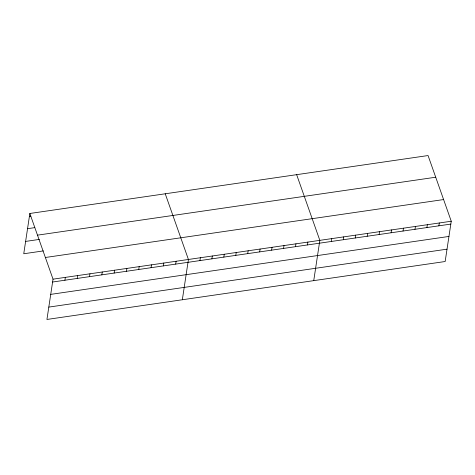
<?xml version="1.0" encoding="UTF-8"?>
<svg xmlns="http://www.w3.org/2000/svg" width="475" height="475" viewBox="0 0 475 475"><rect width="100%" height="100%" fill="white"/><g stroke="black" fill="none" stroke-linecap="round" stroke-linejoin="round"><path stroke-width="0.71" d="M29.842 213.483L53.028 279.169L46.936 319.455L445.158 261.517L451.25 221.237L428.064 155.545L29.842 213.483L23.75 253.763L43.296 250.919M64.909 280.226L65.336 277.376M77.217 278.439L77.645 275.589M89.526 276.646L89.953 273.796M101.834 274.859L102.262 272.009M114.143 273.066L114.57 270.216M126.451 271.272L126.878 268.423M138.759 269.485L139.193 266.635M151.068 267.692L151.501 264.842M163.376 265.905L163.81 263.055M175.685 264.112L176.118 261.262M182.335 299.755L188.427 259.475L165.235 193.782M199.939 260.585L200.373 257.735M211.886 258.845L212.319 255.995M223.832 257.106L224.265 254.256M235.778 255.372L236.212 252.522M247.724 253.632L248.158 250.782M259.671 251.893L260.104 249.042M271.617 250.159L272.05 247.309M283.569 248.419L283.997 245.569M295.515 246.679L295.943 243.829M307.462 244.94L307.889 242.09M313.743 280.636L319.835 240.356L296.649 174.663M331.354 241.466L331.782 238.616M343.3 239.727L343.728 236.877M355.247 237.993L355.68 235.143M367.193 236.253L367.626 233.403M379.139 234.513L379.572 231.663M391.085 232.774L391.519 229.924M403.032 231.04L403.465 228.19M414.978 229.3L415.411 226.45M426.924 227.561L427.358 224.711M438.87 225.827L439.304 222.977M29.408 216.327L30.857 216.119M27.544 228.683L34.782 227.632M37.495 235.155L435.718 177.223M25.62 241.413L39.377 239.412M45.38 257.492L443.597 199.559M53.028 279.169L451.25 221.237M52.6 282.019L450.817 224.087M50.73 294.375L448.952 236.437M48.806 307.099L447.028 249.167"/></g></svg>
